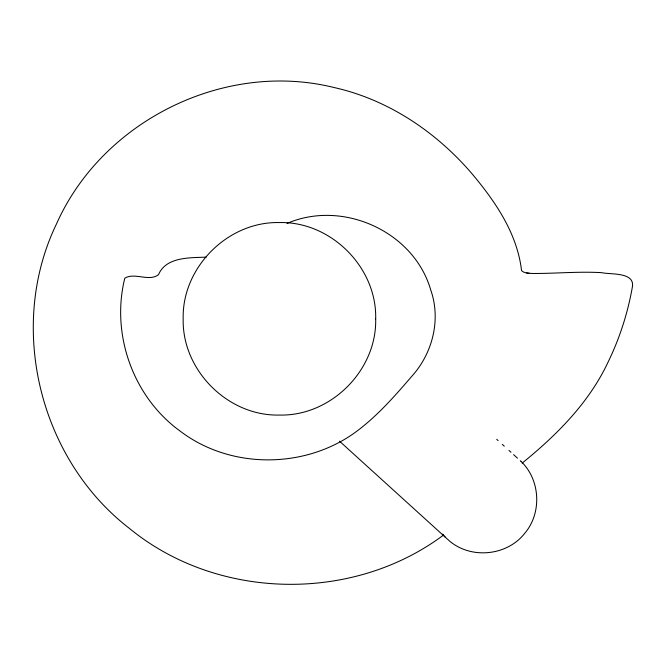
<?xml version="1.0" encoding="UTF-8"?>
<svg xmlns="http://www.w3.org/2000/svg" width="666" height="666" viewBox="0 0 666 666"><rect width="100%" height="100%" fill="white"/><g stroke="black" fill="none" stroke-linecap="round" stroke-linejoin="round"><path stroke-width="1" d="M522.161 463.12C556.851 434.956 589.368 402.472 608.399 361.422C619.655 338.22 627.588 313.445 632.176 288.078C636.13 271.678 610.797 274.767 601.589 272.66C578.579 271.312 555.577 273.593 532.567 273.476C528.854 273.127 524.408 273.468 521.553 270.654C517.257 233.35 495.163 201.215 471.545 173.21C435.722 131.577 387.878 99.484 333.866 87.479C224.3 60.373 102.348 120.837 56.568 223.784C6.893 326.273 39.294 458.832 129.204 528.238C217.083 600.491 352.472 603.113 443.489 535.089M286.996 223.46C342.466 199.375 413.786 231.335 430.702 289.885C440.709 318.148 433.383 350.249 414.535 373.118C395.812 394.896 376.781 417.132 353.205 433.832C302.272 469.23 229.337 468.806 179.853 430.885C133.05 396.861 110.772 334.215 124.808 278.18C134.657 272.111 149.276 282.059 158.516 274.642C166.075 256.71 189.96 257.842 206.21 257.134M526.623 272.968L529.237 273.276M521.12 461.463C540.417 479.97 542.057 512.987 524.725 533.333C507.101 555.91 471.062 559.498 449.325 540.842L339.494 441.167M496.728 439.327L498.143 440.609M502.272 444.364L504.312 446.212M508.974 450.441L510.988 452.272M513.569 454.612L517.474 458.158M520.321 460.739L521.128 461.471M442.532 534.132L445.313 537.204M375.682 318.814C376.973 370.254 330.877 416.35 279.437 415.06C227.997 416.35 181.901 370.254 183.183 318.814C181.893 267.374 227.997 221.279 279.437 222.569C330.877 221.279 376.973 267.374 375.682 318.814"/></g></svg>
